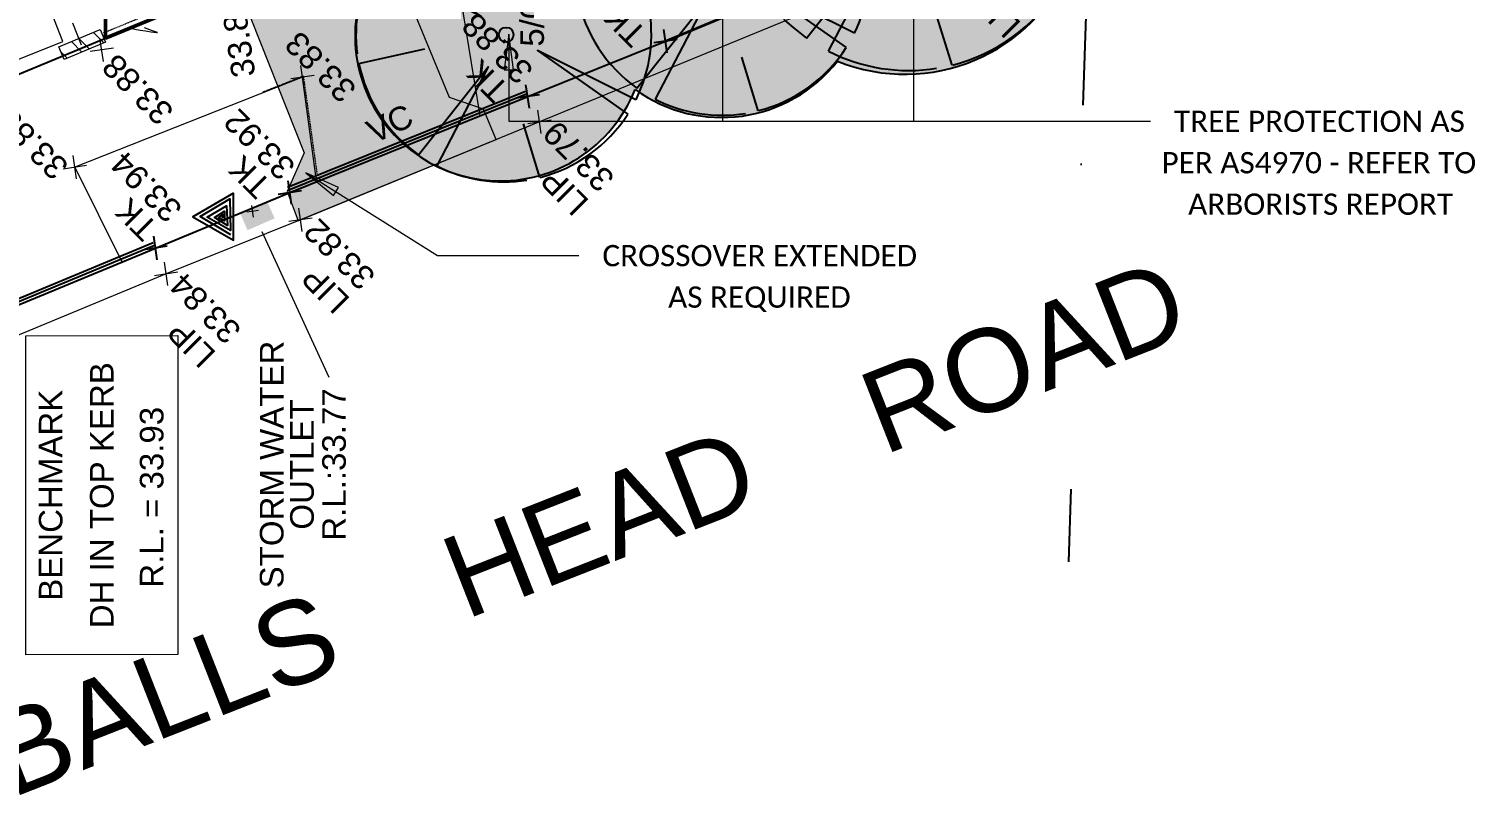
# Model space of a CAD drawing. Header units: millimetres. Extents: x 8828 to 55129, y -16380 to 46418.
# Drawn here: x 25156 to 49638, y -16380 to -3418 of the extents above; entities that cross this region are included whole.
import ezdxf

# ---------------------------------------------------------------- set-up
doc = ezdxf.new("R2010")
doc.units = ezdxf.units.MM
for name, pattern in [('Dash 1_16_', [3.175, 1.5875, -1.5875]), ('Dash 2_5mm', [5, 2.5, -2.5]), ('IMPORT-12 _2_', [0]), ('IMPORT-dash _2_', [800, 400, -400]), ('IMPORT-OV_HD', [26200, 4500, -1000, 0, -5500, 9000, -1700, 4500, 0])]:
    doc.linetypes.add(name, pattern=pattern)
for name, color, linetype, lineweight in [('21522 - 49 Balls Head Road_ Waverton - DETAIL - Ver B_CLEAN_dwg', 8, 'Continuous', 9), ('A-DETL', 90, 'Continuous', 9), ('A-DETL-GENF', 92, 'Continuous', 9), ('A-DETL-THIN', 151, 'Continuous', 9), ('ADJOINING', 250, 'Continuous', 25), ('BDY', 250, 'Continuous', 25), ('BM', 250, 'Continuous', 25), ('BUILD', 7, 'Continuous', 9), ('DTM-01_Contours', 50, 'Continuous', 18), ('G-ANNO-TEXT', 231, 'Continuous', 9), ('KERB', 250, 'Continuous', 25), ('KERB_PT_CODE', 250, 'Continuous', 25), ('KERB_PT_HEIGHT', 250, 'Continuous', 25), ('LIP', 7, 'Continuous', 9), ('LIP_PT_CODE', 7, 'Continuous', 9), ('LIP_PT_HEIGHT', 7, 'Continuous', 9), ('PIT', 7, 'Continuous', 9), ('ROOF', 7, 'IMPORT-dash _2_', 9), ('SERV_DRAINAGE', 7, 'Continuous', 9), ('SERVELECT', 250, 'IMPORT-12 _2_', 25), ('SURFACE', 7, 'Continuous', 9), ('SURFACE_PT_HEIGHT', 7, 'Continuous', 9), ('TEXT', 7, 'Continuous', 9), ('TEXT5', 7, 'Continuous', 9), ('TOPO', 7, 'Continuous', 9), ('TOPO_PT_HEIGHT', 7, 'Continuous', 9), ('TREE', 250, 'Continuous', 25), ('WALL', 7, 'Continuous', 9), ('WALL_PT_HEIGHT', 7, 'Continuous', 9)]:
    doc.layers.add(name, color=color, linetype=linetype, lineweight=lineweight)
doc.styles.add('Arial', font='arial.ttf', dxfattribs={"height": 399.9999999999999})
doc.styles.add('Arial_4', font='arial.ttf', dxfattribs={"height": 1400.000000000001})
doc.styles.add('Calibri_1', font='calibri.ttf', dxfattribs={"height": 360})

# ---------------------------------------------------------------- blocks, each defined once
blk = doc.blocks.new('21522 - 49 Balls Head Road_ Waverton - DETAIL - Ver B_CLEAN_dwg_TREE-2011447-Site Plan')
at = {"layer": 'TREE', "color": 55}
for p, q in [((-0.0262032115313794, 0.4993919073969359), (-0.0099032636174384, 0.2708725098215378)), ((0.304037822688346, -0.0121296676323262), (0.4999118644431785, 0.0129873517301329)), ((-0.4976016115746419, -0.0496602144886632), (-0.3105809959382036, -0.0210269955508544)), ((0.0299447835483222, -0.3200748858238273), (0.0576464549983956, -0.496748653202272))]:
    blk.add_line(p, q, dxfattribs=at)
at = {"layer": 'TREE', "color": 55, "flags": 128}
for points in [[(0.3386214230929105, 0.3679861572945432), (0.0714713499712757, 0.0679462836344273), (0.3004183247991991, 0.3997906708146336)], [(-0.3615713591185305, 0.3454574515083832), (-0.1012757482726327, 0.0679462836344273), (-0.4073888311335082, 0.2900254198348359)], [(0.3432907584811019, -0.3636489007002967), (0.0880764832047064, -0.0797707256091711), (0.3810940640062819, -0.3238139001292122)], [(-0.2859342295362213, -0.4102721198960146), (-0.071376742522234, -0.1046954528073533), (-0.3300853897067856, -0.3756595303261658)]]:
    blk.add_lwpolyline(points, dxfattribs=at)
at = {"layer": 'TREE', "color": 55}
blk.add_circle((-0.003378037027615, -0.0079126445297768), 0.025000018409292, dxfattribs=at)
for radius, start, end in [(0.5000746929584503, 93.00533296406635, 136.3056032189217), (0.5000934201180933, 53.1289117219969, 89.22899564447313), (0.5000782740110513, 1.579833960734895, 47.37969112300769), (0.500088135556822, 144.5924392449878, 180.5924043832586), (0.5000868431392181, 319.6905429343829, 356.4902934316534), (0.5000764413794715, 185.7944040695627, 228.6947986043213), (0.5000890599073973, 276.6503525325965, 313.3504768314372), (0.5000819045604828, 235.1641091275511, 272.6639652340419)]:
    blk.add_arc((0, 0), radius, start, end, dxfattribs=at)
blk = doc.blocks.new('21522 - 49 Balls Head Road_ Waverton - DETAIL - Ver B_CLEAN_dwg_POINT_CROSS-2011448-Site Plan')
at = {"layer": 'KERB', "color": 55}
for p, q in [((-19749.46553633939, -33318.06309746123), (-19808.35913635633, -32922.42242225576)), ((-19976.7326739506, -33149.68955986696), (-19581.09199874512, -33090.79595985003))]:
    blk.add_line(p, q, dxfattribs=at)
blk = doc.blocks.new('21522 - 49 Balls Head Road_ Waverton - DETAIL - Ver B_CLEAN_dwg_POINT_CROSS-2011449-Site Plan')
at = {"layer": 'LIP', "color": 8}
for p, q in [((-21117.51283874893, -31183.7539402939), (-21176.40643876587, -30788.11326508843)), ((-21344.77997636014, -31015.38040269964), (-20949.13930115467, -30956.4868026827))]:
    blk.add_line(p, q, dxfattribs=at)
blk = doc.blocks.new('21522 - 49 Balls Head Road_ Waverton - DETAIL - Ver B_CLEAN_dwg_POINT_CROSS-2011450-Site Plan')
at = {"layer": 'KERB', "color": 55}
for p, q in [((-20687.12380993908, -30985.17326681164), (-20746.01740995602, -30589.53259160616)), ((-20914.39094755029, -30816.79972921736), (-20518.75027234481, -30757.90612920043))]:
    blk.add_line(p, q, dxfattribs=at)
blk = doc.blocks.new('21522 - 49 Balls Head Road_ Waverton - DETAIL - Ver B_CLEAN_dwg_POINT_CROSS-2011451-Site Plan')
at = {"layer": 'SURFACE', "color": 8}
for p, q in [((-20358.31226196426, -27172.9487238553), (-20417.2058619812, -26777.30804864982)), ((-20585.57939957547, -27004.57518626103), (-20189.93872436999, -26945.6815862441))]:
    blk.add_line(p, q, dxfattribs=at)
blk = doc.blocks.new('21522 - 49 Balls Head Road_ Waverton - DETAIL - Ver B_CLEAN_dwg_POINT_CROSS-2011452-Site Plan')
at = {"layer": 'KERB', "color": 55}
for p, q in [((-22312.94258965966, -26958.63054438784), (-22371.83618967659, -26562.98986918236)), ((-22540.20972727087, -26790.25700679357), (-22144.56905206539, -26731.36340677663))]:
    blk.add_line(p, q, dxfattribs=at)
blk = doc.blocks.new('21522 - 49 Balls Head Road_ Waverton - DETAIL - Ver B_CLEAN_dwg_POINT_CROSS-2011453-Site Plan')
at = {"layer": 'LIP', "color": 8}
for p, q in [((-23001.56196087667, -26968.55764209089), (-22605.9212856712, -26909.66404207395)), ((-22774.29482326547, -27136.93117968516), (-22833.1884232824, -26741.29050447968))]:
    blk.add_line(p, q, dxfattribs=at)
blk = doc.blocks.new('21522 - 49 Balls Head Road_ Waverton - DETAIL - Ver B_CLEAN_dwg_POINT_CROSS-2011454-Site Plan')
at = {"layer": 'PIT', "color": 8}
for p, q in [((-0.1, 0), (0.1, 0)), ((0, -0.1), (0, 0.1))]:
    blk.add_line(p, q, dxfattribs=at)
blk = doc.blocks.new('21522 - 49 Balls Head Road_ Waverton - DETAIL - Ver B_CLEAN_dwg_POINT_CROSS-2011455-Site Plan')
at = {"layer": 'TOPO', "color": 8}
for p, q in [((-19897.59054619465, -23773.47677947708), (-19956.48414621158, -23377.8361042716)), ((-20124.85768380585, -23605.10324188281), (-19729.21700860038, -23546.20964186587))]:
    blk.add_line(p, q, dxfattribs=at)
blk = doc.blocks.new('21522 - 49 Balls Head Road_ Waverton - DETAIL - Ver B_CLEAN_dwg_POINT_CROSS-2011456-Site Plan')
at = {"layer": 'SURFACE', "color": 8}
for p, q in [((-21884.23407337123, -23319.67341245256), (-21943.12767338816, -22924.03273724708)), ((-22111.50121098243, -23151.29987485829), (-21715.86053577696, -23092.40627484136))]:
    blk.add_line(p, q, dxfattribs=at)
blk = doc.blocks.new('21522 - 49 Balls Head Road_ Waverton - DETAIL - Ver B_CLEAN_dwg_BM-2011457-Site Plan')
at = {"layer": 'BM', "color": 55, "flags": 128}
blk.add_lwpolyline([(0.4194510717296336, -0.2557928895552483), (0.0194439432326444, 0.437022335755789), (-0.3805460949074096, -0.2557928895552483)], close=True, dxfattribs=at)
blk.add_lwpolyline([(-0.2893006792326702, -0.2098728877750826), (0.0204571572509202, 0.3132531514752124), (0.3185276310706897, -0.1910803205118857), (-0.2162442862956507, -0.2004702610177201), (0.011687362663821, 0.1910824348871401), (0.2016417970346701, -0.1346899324707667), (-0.128570755220278, -0.1534824997339637), (0.0058375776330053, 0.0689138326743226), (0.1139682659592978, -0.1002277301954688), (-0.0525967942065371, -0.1002277301954688), (0, 0), (0.0584368133191045, -0.0783016588049026), (-0.0058351361534431, -0.0626425956690749)], dxfattribs=at)
blk = doc.blocks.new('21522 - 49 Balls Head Road_ Waverton - DETAIL - Ver B_CLEAN_dwg_POINT_CROSS-2011458-Site Plan')
at = {"layer": 'KERB', "color": 55}
for p, q in [((-23477.2162016821, -24515.34626856359), (-23081.57552647662, -24456.45266854665)), ((-23249.94906407089, -24683.71980615786), (-23308.84266408783, -24288.07913095238))]:
    blk.add_line(p, q, dxfattribs=at)
blk = doc.blocks.new('21522 - 49 Balls Head Road_ Waverton - DETAIL - Ver B_CLEAN_dwg_POINT_CROSS-2011459-Site Plan')
at = {"layer": 'LIP', "color": 8}
for p, q in [((-23688.70357884415, -24865.38839388509), (-23747.59717886109, -24469.74771867962)), ((-23915.97071645536, -24697.01485629082), (-23520.33004124989, -24638.12125627389))]:
    blk.add_line(p, q, dxfattribs=at)
blk = doc.blocks.new('21522 - 49 Balls Head Road_ Waverton - DETAIL - Ver B_CLEAN_dwg-1460006-Site Plan')
at = {"layer": 'SERV_DRAINAGE'}
for points in [[(-22777.81237721909, -26502.52391822685), (-22491.56851775968, -26377.14169093294), (-22692.18008120044, -25919.15151488807), (-22978.42394023854, -26044.53374301458)], [(-22999.76136264019, -26285.5389229602), (-23000.2646102626, -26285.88059799664), (-23000.34822121376, -26285.69891363064)]]:
    blk.add_hatch(color=8, dxfattribs=at).paths.add_polyline_path(points)
at = {"layer": 'WALL'}
h = blk.add_hatch(dxfattribs=at)
h.set_pattern_fill('FP_12', color=8, style=0, pattern_type=2)
h.set_pattern_definition([(45, (-600357.993, -1095656.375), (-265.1650429449554, 265.1650429449554), []), (45, (-600181.2170000001, -1095656.375), (-265.1650429449554, 265.1650429449554), [])])
h.paths.add_polyline_path([(-19877.64714135182, -22852.35815937867), (-20089.47594584931, -22941.96037801847), (-19795.56139716052, -23636.80441668516), (-19583.73259266303, -23547.20219804536)])
at = {"layer": 'ADJOINING', "color": 55}
blk.add_line((-26441.37363827426, -7335.475759616214), (-19731.31349196192, -23642.22260652529), dxfattribs=at)
at = {"layer": 'BDY', "color": 1, "lineweight": 50, "flags": 128}
blk.add_lwpolyline([(-19731.31349196192, -23642.22260652529), (-13236.08150277566, -39426.89538890054), (29175.93244435243, -37494.79576708889), (21186.20267231774, -23642.22260652506)], close=True, dxfattribs=at)
at = {"layer": 'BUILD', "color": 8, "flags": 128}
blk.add_lwpolyline([(-22484.50178617949, -16180.02417422761), (-19787.50299558579, -22919.12756589172), (-13213.5731443034, -20346.99551049154), (-15910.57193489594, -13607.89211882744)], close=True, dxfattribs=at)
at = {"layer": 'DTM-01_Contours', "color": 8, "lineweight": 9, "flags": 128}
blk.add_lwpolyline([(-19552.45184762497, -24048.01184591721), (-19574.02948356466, -24137.56999551947), (-19591.92840441456, -24228.23293437343), (-19607.25759310497, -24319.54338685284), (-19621.12603256479, -24411.04407733237), (-19634.64270572201, -24502.27773018601), (-19633.66788352165, -24522.57640131494), (-19605.50283221866, -24435.82580407895), (-19554.18456809991, -24298.48396300967)], dxfattribs=at)
at = {"layer": 'KERB', "color": 55}
for p, q in [((-26097.11021837814, -17550.65103626507), (-23233.19990401448, -24466.7700860852)), ((-26050.91425831325, -17531.52165379515), (-23187.00394394959, -24447.64070361504)), ((-22296.02615841897, -26742.08987590834), (-20670.2073786984, -30768.63259833213)), ((-22249.66292716982, -26723.36954503181), (-20623.84414744924, -30749.91226745537))]:
    blk.add_line(p, q, dxfattribs=at)
at = {"layer": 'KERB', "color": 55, "flags": 128}
blk.add_lwpolyline([(-26616.00900332363, -16414.63544640271), (-26143.30617844302, -17569.78041873523), (-23279.39586407936, -24485.89946855512), (-22342.38938966813, -26760.8102067851), (-20716.57060994755, -30787.3529292089), (-19778.91233634786, -33120.24275985849)], dxfattribs=at)
at = {"layer": 'KERB', "color": 135, "lineweight": 35, "flags": 128}
blk.add_lwpolyline([(-19778.91233634786, -33120.24275985849), (-17875.13126798684, -37703.7073494182), (-17695.5993579186, -38176.39465966355)], dxfattribs=at)
at = {"layer": 'LIP', "color": 8, "flags": 128}
blk.add_lwpolyline([(-14848.07718492917, -46259.79106676579), (-16636.84193794488, -41971.72662480991), (-18139.58677661501, -38296.08247039956), (-21146.9596387574, -30985.93360269116), (-22803.74162327394, -26939.11084208242), (-23718.15037885262, -24667.56805628236), (-26592.90685118968, -17727.13109419169)], dxfattribs=at)
at = {"layer": 'ROOF', "color": 8}
blk.add_line((-19847.16636902641, -23234.82565247058), (-13273.23651774402, -20662.69359707018), dxfattribs=at)
at = {"layer": 'SERV_DRAINAGE', "color": 8}
for p, q in [((-22999.76136264019, -26285.53892296017), (-25462.19290094543, -27418.74728641124)), ((-23000.34822121376, -26285.69891363064), (-22999.76136264019, -26285.5389229602)), ((-23000.2646102626, -26285.88059799664), (-23000.34822121376, -26285.69891363064)), ((-22999.76136264019, -26285.5389229602), (-23000.2646102626, -26285.88059799664))]:
    blk.add_line(p, q, dxfattribs=at)
at = {"layer": 'SERVELECT', "color": 55, "linetype": 'IMPORT-OV_HD'}
blk.add_line((-16363.21557055006, -40327.38364332682), (-28589.37825108483, -39942.01144778846), dxfattribs=at)
at = {"layer": 'SURFACE', "color": 8, "flags": 128}
for points in [[(-22056.41148983548, -27201.98080128129), (-20387.75906197273, -26975.12838625256), (-21913.6808733797, -23121.85307484982), (-23515.81027569867, -23914.9771852519)], [(-21042.16076039232, -29980.98836563109), (-19285.79690471443, -29694.93194606598), (-18170.54394072993, -32256.08067785064), (-17158.93613677297, -34655.74974898785), (-15395.37663186621, -39039.89069935191), (-14322.91092340404, -41662.76665985305), (-15965.56841277226, -42340.65912405006)]]:
    blk.add_lwpolyline(points, dxfattribs=at)
at = {"layer": 'TEXT', "color": 8, "flags": 128}
blk.add_lwpolyline([(-30162.07320380159, -22289.86804645858), (-24764.61835853727, -22289.86804645858), (-24757.96280178178, -24866.72462604638), (-30155.41764704424, -24866.72462604638)], close=True, dxfattribs=at)
at = {"layer": 'WALL', "color": 8, "flags": 128}
blk.add_lwpolyline([(-19583.73259266303, -23547.20219804533), (-19795.56139716052, -23636.80441668513), (-20089.47594584933, -22941.96037801845), (-19877.64714135183, -22852.35815937864)], close=True, dxfattribs=at)
for name in ['21522 - 49 Balls Head Road_ Waverton - DETAIL - Ver B_CLEAN_dwg_POINT_CROSS-2011456-Site Plan', '21522 - 49 Balls Head Road_ Waverton - DETAIL - Ver B_CLEAN_dwg_POINT_CROSS-2011455-Site Plan', '21522 - 49 Balls Head Road_ Waverton - DETAIL - Ver B_CLEAN_dwg_POINT_CROSS-2011459-Site Plan', '21522 - 49 Balls Head Road_ Waverton - DETAIL - Ver B_CLEAN_dwg_POINT_CROSS-2011458-Site Plan', '21522 - 49 Balls Head Road_ Waverton - DETAIL - Ver B_CLEAN_dwg_POINT_CROSS-2011452-Site Plan', '21522 - 49 Balls Head Road_ Waverton - DETAIL - Ver B_CLEAN_dwg_POINT_CROSS-2011453-Site Plan', '21522 - 49 Balls Head Road_ Waverton - DETAIL - Ver B_CLEAN_dwg_POINT_CROSS-2011451-Site Plan', '21522 - 49 Balls Head Road_ Waverton - DETAIL - Ver B_CLEAN_dwg_POINT_CROSS-2011450-Site Plan', '21522 - 49 Balls Head Road_ Waverton - DETAIL - Ver B_CLEAN_dwg_POINT_CROSS-2011449-Site Plan', '21522 - 49 Balls Head Road_ Waverton - DETAIL - Ver B_CLEAN_dwg_POINT_CROSS-2011448-Site Plan']:
    blk.add_blockref(name, (0, 0))
at = {"xscale": 1000, "yscale": 1000, "zscale": 1000}
blk.add_blockref('21522 - 49 Balls Head Road_ Waverton - DETAIL - Ver B_CLEAN_dwg_BM-2011457-Site Plan', (-22768.6847915143, -25553.04481964815), dxfattribs=at)
for name, p, xscale, yscale, zscale, rotation in [('21522 - 49 Balls Head Road_ Waverton - DETAIL - Ver B_CLEAN_dwg_POINT_CROSS-2011454-Site Plan', (-22658.19554601889, -26130.011132902), 1000, 1000, 1000, 8.466666666666905), ('21522 - 49 Balls Head Road_ Waverton - DETAIL - Ver B_CLEAN_dwg_TREE-2011447-Site Plan', (-19660.4888310089, -30380.26906046225), 4999.999999999998, 4999.999999999998, 4999.999999999998, 8.46666666666695), ('21522 - 49 Balls Head Road_ Waverton - DETAIL - Ver B_CLEAN_dwg_TREE-2011447-Site Plan', (-18531.58421811811, -34079.05377641879), 4999.999999999998, 4999.999999999998, 4999.999999999998, 8.46666666666695), ('21522 - 49 Balls Head Road_ Waverton - DETAIL - Ver B_CLEAN_dwg_TREE-2011447-Site Plan', (-17275.72983932949, -37236.92375146086), 6000.000000000001, 6000.000000000001, 6000.000000000001, 8.46666666666695)]:
    blk.add_blockref(name, p, dxfattribs=dict(xscale=xscale, yscale=yscale, zscale=zscale, rotation=rotation))
at = {"layer": 'KERB_PT_CODE', "color": 7, "char_height": 399.9999999999999, "width": 852.0851519614406, "attachment_point": 1, "rotation": 45.00000000000001, "line_spacing_factor": 0.9417779076525877, "style": 'Arial'}
for insert in [(-23190.54510574456, -24271.6556810019), (-22473.42660556809, -26188.6347736718), (-20847.60782584741, -30215.17749609583), (-19909.94955224771, -32548.06732674519)]:
    blk.add_mtext('TK', dxfattribs=dict(at, insert=insert))
at = {"layer": 'KERB_PT_HEIGHT', "color": 7, "char_height": 399.9999999999999, "width": 1674.788057303521, "attachment_point": 1, "rotation": 45.00000000000001, "line_spacing_factor": 0.9417779076525877, "style": 'Arial'}
for s, insert in [('33.94', (-22882.58474993707, -24680.58081015362)), ('33.92', (-22165.46624976048, -26597.55990282353)), ('33.88', (-20539.64747004072, -30624.10262524778))]:
    blk.add_mtext(s, dxfattribs=dict(at, insert=insert))
at = {"layer": 'LIP_PT_CODE', "char_height": 399.9999999999999, "width": 1003.893426161468, "attachment_point": 1, "rotation": 45.00000000000001, "line_spacing_factor": 0.9417779076525877, "style": 'Arial'}
for insert in [(-25339.74882197747, -25246.18144358084), (-24425.34006639879, -27517.72422938067), (-22768.55808188237, -31564.54698998964), (-19761.18521973986, -38874.69585769781)]:
    blk.add_mtext('LIP', dxfattribs=dict(at, insert=insert))
at = {"layer": 'LIP_PT_HEIGHT', "char_height": 399.9999999999999, "width": 1674.788057303521, "attachment_point": 1, "rotation": 45.00000000000001, "line_spacing_factor": 0.9417779076525877, "style": 'Arial'}
for s, insert in [('33.84', (-24936.7907255788, -25680.45135667803)), ('33.82', (-24022.38197, -27951.99414247763)), ('33.79', (-22365.59998548358, -31998.81690308684))]:
    blk.add_mtext(s, dxfattribs=dict(at, insert=insert))
at = {"layer": 'SERV_DRAINAGE', "char_height": 399.9999999999999, "attachment_point": 2, "line_spacing_factor": 0.9417779076525877, "style": 'Arial'}
for s, insert, width in [('STORM WATER', (-26942.47529402725, -26252.98705992602), 4994.981925291204), ('OUTLET', (-26942.47529402725, -26765.56591013969), 2629.711072432722), ('R.L.:33.77', (-26942.47529402725, -27307.72603252587), 3085.135895032803)]:
    blk.add_mtext(s, dxfattribs=dict(at, insert=insert, width=width))
at = {"layer": 'SURFACE_PT_HEIGHT', "char_height": 399.9999999999999, "width": 1674.788057303521, "attachment_point": 1, "rotation": 45.00000000000001, "line_spacing_factor": 0.9417779076525877, "style": 'Arial'}
for s, insert in [('33.89', (-22160.19379523088, -22756.6556502608)), ('33.83', (-20854.83421771909, -27630.61500391382))]:
    blk.add_mtext(s, dxfattribs=dict(at, insert=insert))
at = {"layer": 'TEXT', "char_height": 399.9999999999999, "attachment_point": 2, "line_spacing_factor": 0.9417779076525877, "style": 'Arial'}
for s, insert, width in [('BENCHMARK', (-27462.31849700673, -22511.03733103314), 4255.528718703976), ('DH IN TOP KERB', (-27462.31849700673, -23376.19404779479), 5372.054090239657), ('R.L. = 33.93', (-27496.6688459997, -24220.71509446913), 3658.089704110323)]:
    blk.add_mtext(s, dxfattribs=dict(at, insert=insert, width=width))
at = {"layer": 'TEXT', "insert": (-20992.35155072272, -28367.27132766581), "char_height": 399.9999999999999, "width": 925.5407685098407, "attachment_point": 2, "rotation": 295.41290999958267, "line_spacing_factor": 0.9417779076525877, "style": 'Arial'}
blk.add_mtext('VC', dxfattribs=at)
at = {"layer": 'TEXT5', "insert": (-27355.49102880171, -31545.16653458259), "char_height": 1400.000000000001, "width": 25709.46579194002, "attachment_point": 2, "rotation": 291.453425715658, "line_spacing_factor": 0.9417779076525876, "style": 'Arial_4'}
blk.add_mtext('BALLS    HEAD    ROAD', dxfattribs=at)
at = {"layer": 'TOPO_PT_HEIGHT', "insert": (-21234.59990252386, -24536.67337677343), "char_height": 399.9999999999999, "width": 1674.788057303521, "attachment_point": 1, "rotation": 45.00000000000001, "line_spacing_factor": 0.9417779076525877, "style": 'Arial'}
blk.add_mtext('33.88', dxfattribs=at)
at = {"layer": 'TREE', "color": 7, "insert": (-19873.04380384076, -30661.41997897938), "char_height": 399.9999999999999, "width": 2419.138304993976, "attachment_point": 1, "line_spacing_factor": 0.9417779076525877, "style": 'Arial'}
blk.add_mtext('5/0.35/8', dxfattribs=at)
at = {"layer": 'WALL_PT_HEIGHT', "insert": (-20419.60981519206, -25784.69944466492), "char_height": 399.9999999999999, "width": 1674.788057303521, "attachment_point": 1, "rotation": 8.466666666666082, "line_spacing_factor": 0.9417779076525877, "style": 'Arial'}
blk.add_mtext('33.86', dxfattribs=at)

msp = doc.modelspace()

# ---------------------------------------------------------------- hatches: boundary and pattern name
at = {"layer": 'A-DETL-GENF'}
h = msp.add_hatch(color=10, dxfattribs=at)
h.paths.add_polyline_path([(33068.08641350938, -5988.705362076946), (33244.20399170556, -5987.142442864098), (33419.75744647714, -5972.971042653976), (33593.84528180676, -5946.263933929847), (33765.57352787521, -5907.158262110921), (33934.0603317443, -5855.854841287965), (34098.44048581748, -5792.617123009758), (34257.86987082392, -5717.769843415757), (34411.52979051057, -5631.697355662416), (34558.63117578272, -5534.841656206131), (34698.41863670433, -5427.700115078314), (34830.17434155024, -5310.822921808123), (34953.22170299071, -5184.810260108233), (35066.92885247935, -5050.309225832189), (35170.71188500244, -4908.010504030251), (35264.03785752786, -4758.644822167461), (35357.44192050328, -4577.987769494973), (35417.45780511643, -4441.812999399826), (35561.76877548855, -4538.647494966491), (35712.45849692748, -4625.222223115362), (35868.79877459815, -4701.118819081514), (36030.03410784913, -4765.970519235324), (36195.38534110309, -4819.463933435475), (36364.05342905768, -4861.340559459241), (36535.22329800173, -4891.398032191837), (36708.0677845873, -4909.491101537946), (36881.75163302389, -4915.532334330113), (37055.43553137861, -4909.492536841837), (37228.28016747737, -4891.40089586364), (37399.45028480713, -4861.344837660511), (37568.11871881966, -4819.469605492181), (37733.4703941315, -4765.977557737753), (37894.70626330409, -4701.12719001673), (38051.04716817032, -4625.231886031531), (38201.73760504786, -4538.658403168441), (38346.04937564437, -4441.825100174623), (38483.28510601168, -4335.199915476324), (38612.78161654412, -4219.298105907555), (38733.91312673571, -4094.679756776713), (38846.09427920943, -3961.947075303528), (39029.33366584972, -4029.404057801739), (39216.52486650244, -4084.960980882972), (39406.89594385316, -4128.388739429809), (39599.66184744165, -4159.508246459578), (39794.02765104586, -4178.191171641561), (39989.19183079103, -4184.360470504455), (40184.34957046641, -4177.99070215154), (40378.6960804187, -4159.108134173742), (40571.42991633612, -4127.790634327434), (40761.75628423695, -4084.167349424266), (40948.89031803346, -4028.418172756663), (41132.06031615527, -3960.773002255561), (41310.51092388511, -3881.510792439522), (41483.50624828342, -3790.958404064688), (41650.33289285685, -3689.489256219436), (41810.30289945591, -3577.521786422333), (41962.75658527037, -3455.517725073325), (42107.06526322305, -3323.980191374314), (42253.09579140343, -3171.111298475119), (42368.90324283149, -3034.511517071337), (42485.35277948703, -2877.774084666772), (42591.50223100512, -2713.885673708334), (42686.91385927489, -2543.522125685359), (42771.19420672013, -2367.385984196513), (42843.9957188359, -2186.20359780721), (42905.01817743053, -2000.722124740131), (42954.00993866263, -1811.706451751225), (42990.76897076749, -1619.936039896895), (43015.14368719391, -1426.201710199758), (43027.03357171529, -1231.302382468397), (43026.38959293757, -1036.041780719349), (43013.21440649437, -841.2251187875282), (42987.56234409576, -647.6557797930327), (42949.53918947564, -456.1320031573362), (42899.3017421618, -267.4435928310637), (42837.05717086746, -82.36866030790263), (42763.06215917091, 98.32958414427115), (42677.62184700616, 273.9059788027116), (42581.08857232977, 443.6364833807692), (42473.86041815287, 606.8211648183445), (42356.37957093022, 762.7870836593358), (42229.13049707579, 910.8910691129876), (42092.63794512477, 1050.5223713556), (41947.4647817805, 1181.105180134877), (41794.20967077, 1302.100999290862), (41633.50460408016, 1413.010867401335), (41466.0122957551, 1513.377415394231), (41292.42344900221, 1602.786752641919), (41113.45390787681, 1680.870173759509), (40929.84170529105, 1747.305679068619), (40742.34401952086, 1801.819302456664), (40551.73405176118, 1844.186241155666), (40358.79783760623, 1874.231782781901), (40164.33100560315, 1891.832025813094), (39969.13549624669, 1896.914390532387), (39774.01625494437, 1889.457918331919), (39579.77791259025, 1869.493358141682), (39387.22146743556, 1837.103039627418), (39197.14098193967, 1792.420533680283), (39010.32030822277, 1735.630101598506), (38827.52985562389, 1666.965935232311), (38649.52341369404, 1586.71119122584), (38477.035043726, 1495.196823338412), (38310.77605163924, 1392.800217660481), (38151.43205470324, 1279.943636352485), (37999.66015419547, 1157.092476324071), (37856.08622565325, 1024.753350034753), (37721.30233789418, 883.4719963300979), (37595.86431144824, 733.8310299291238), (37480.28942647035, 576.4475388431408), (37375.05428958528, 411.9705396339788), (37280.59286846179, 241.0783010056548), (37197.29470222082, 64.47554676620064), (37022.88622353433, 80.48127599916289), (36847.78511824829, 84.23676979170448), (36672.85076860197, 75.7235964802794), (36498.9417384112, 54.98353803951486), (36326.91155930591, 22.11838501973245), (36157.60454166488, -22.71056303303972), (35991.85163080799, -79.28328922227665), (35830.46632878286, -147.3221391263813), (35674.24070176182, -226.4931835043484), (35523.94149264438, -316.4078571938363), (35380.30635794434, -416.6248661579808), (35244.04024743052, -526.6523533211912), (35115.81194428961, -645.9503125644904), (34996.25078279169, -773.9332390323838), (34885.94355956792, -909.9730027438651), (34785.43165365953, -1053.401931404301), (34695.20836947274, -1203.516087287635), (34615.7165156801, -1359.57872210656), (34547.34623195092, -1520.823892914265), (34399.70257925164, -1424.796834832854), (34245.56112682326, -1339.589694818495), (34085.71341651074, -1265.640025623838), (33920.98029273675, -1203.327571027504), (33752.2076873299, -1152.972315786989), (33580.26227552488, -1114.832842464005), (33406.02702544183, -1089.105003560288), (33230.39666389911, -1075.920915782613), (33054.27308184307, -1075.348281601646), (32878.56070298897, -1087.39004158861), (32704.16183945558, -1111.9843593149), (32531.9720582434, -1149.004938892411), (32362.87558234987, -1198.261673523795), (32197.74075013821, -1259.501621732306), (32037.41555627625, -1332.410306258091), (31882.72329714366, -1416.613328950922), (31734.45834306887, -1511.678293366613), (31593.38205910613, -1617.117025194245), (31460.21889530004, -1732.388079111986), (31335.65266651476, -1856.899519198317), (31213.66318735052, -1998.914625784944), (32274.92550278989, -4577.987769494973), (32854.46054522068, -4777.537687472874), (33063.75448319553, -5286.16252670388), (32013.98670545177, -5718.131269117815), (32049.79957353893, -5737.36490897525), (32210.53217836362, -5809.370976861397), (32376.00873543907, -5869.681449622042), (32545.37949528373, -5917.986623007449), (32717.77471104099, -5954.038441965209), (32892.30910477302, -5977.651774443926), (33063.75448319553, -5988.432952789939)])
h.paths.add_polyline_path([(25954.85901873334, -1082.192206811194), (26048.31310681052, -1070.386209951154), (26139.55059772791, -1046.960403854124), (26227.13262175111, -1012.284227476152), (26309.67795804231, -966.9045448332486), (26385.88481733799, -911.5370206292059), (26454.5513719433, -847.0548337956892), (26514.59470927271, -774.4749069388444), (26565.06791002836, -694.941868862359), (26605.17498168312, -609.7100030874249), (26634.28341175819, -520.1234670523646), (26651.93414292276, -427.5950939468487), (26657.84881260231, -333.58411148852), (26651.93414292276, -239.5731290302085), (26634.28341175819, -147.0447559246927), (26605.17498168312, -57.45821988962373), (26565.06791002836, 27.77364588531041), (26514.59470927271, 107.3066839617958), (26454.55137194331, 179.8866108186407), (26385.88481733799, 244.3687976521573), (26309.67795804231, 299.7363218562), (26227.13262175112, 345.1160044990951), (26139.55059772792, 379.7921808770754), (26048.31310681053, 403.2179869741054), (25954.85901873334, 415.0239838341451), (25860.66216029211, 415.0239838341451), (25767.20807221493, 403.2179869741054), (25675.97058129755, 379.7921808770754), (25588.38855727434, 345.1160044990951), (25505.84322098315, 299.7363218562), (25429.63636168746, 244.3687976521573), (25360.96980708215, 179.8866108186407), (25300.92646975275, 107.3066839617958), (25250.4532689971, 27.77364588531041), (25210.34619734234, -57.45821988962373), (25181.23776726727, -147.044755924684), (25163.5870361027, -239.5731290302085), (25157.67236642315, -333.58411148852), (25163.5870361027, -427.59509394684), (25181.23776726727, -520.123467052356), (25210.34619734234, -609.7100030874162), (25250.4532689971, -694.941868862359), (25300.92646975275, -774.4749069388357), (25360.96980708215, -847.0548337956892), (25437.13281305001, -916.9835113532193), (25505.84322098315, -966.9045448332399), (25588.38855727434, -1012.284227476144), (25675.97058129754, -1046.960403854124), (25767.20807221493, -1070.386209951154), (25860.66216029211, -1082.192206811185)])
h.paths.add_polyline_path([(24018.97619070455, 3127.336697037701), (24211.6949776535, 3127.336697037701), (24404.01780318564, 3139.684232111943), (24595.15437155773, 3164.328563590251), (24784.31926161168, 3201.168422628402), (24970.73515423851, 3250.052426343475), (25153.63602654933, 3310.779699878634), (25332.27029962771, 3383.100701840953), (25505.90392692863, 3466.718249720558), (25673.82341063322, 3561.288741077309), (25835.33873356431, 3666.423565476917), (25989.78619461506, 3781.690701374582), (26136.53113603914, 3906.616491384151), (26274.97055139554, 4040.687588638014), (26404.5355634314, 4183.353066239353), (26524.69376172066, 4334.026681139095), (26634.95139045269, 4492.089283134194), (26734.85537738084, 4656.891359088759), (26823.99519559349, 4827.755701922743), (26902.00455045718, 5003.980193401155), (26968.56288479981, 5184.840689288465), (27023.39669614885, 5369.59399501265), (27066.28066061166, 5557.480919610995), (27097.03855877968, 5747.729395408724), (27115.54399985177, 5939.557650610613), (27121.72094100118, 6132.177421769015), (27115.54399985177, 6324.79719292741), (27097.03855877968, 6516.625448129291), (27066.28066061166, 6706.873923927028), (27015.61304023765, 6920.986568110362), (26968.56288479981, 7079.514154249558), (26902.00455045719, 7260.374650136869), (26823.9951955935, 7436.599141615279), (26734.85537738084, 7607.463484449265), (26634.95139045269, 7772.265560403821), (26524.69376172067, 7930.328162398929), (26387.71086769601, 8099.527637134377), (26274.97055139555, 8223.667254900018), (26136.53113603916, 8357.738352153863), (25989.78619461508, 8482.664142163449), (25835.33873356433, 8597.931278061107), (25673.82341063323, 8703.066102460714), (25505.90392692865, 8797.636593817473), (25332.27029962772, 8881.254141697078), (25153.63602654935, 8953.575143659398), (24970.73515423852, 9014.302417194558), (24784.3192616117, 9063.186420909638), (24595.15437155775, 9100.02627994779), (24404.01780318565, 9124.670611426098), (24204.06599790676, 9137.01814650033), (24018.97619070457, 9137.01814650033), (23826.65336517244, 9124.670611426098), (23635.51679680035, 9100.02627994779), (23446.3519067464, 9063.186420909638), (23259.93601411957, 9014.302417194558), (23077.03514180875, 8953.575143659398), (22898.40086873037, 8881.254141697078), (22724.76724142945, 8797.636593817473), (22556.84775772487, 8703.066102460714), (22395.33243479377, 8597.931278061114), (22240.88497374301, 8482.664142163458), (22094.14003231894, 8357.738352153872), (21955.70061696254, 8223.667254900018), (21826.13560492668, 8081.001777298669), (21705.97740663743, 7930.328162398937), (21595.7197779054, 7772.265560403829), (21495.81579097725, 7607.463484449273), (21392.51895557587, 7404.618193185526), (21328.66661790091, 7260.374650136877), (21262.10828355827, 7079.514154249566), (21207.27447220923, 6894.76084852538), (21164.39050774642, 6706.873923927037), (21133.63260957841, 6516.625448129308), (21115.12716850631, 6324.797192927419), (21108.9502273569, 6132.177421769024), (21115.12716850631, 5939.557650610639), (21133.63260957841, 5747.729395408749), (21164.39050774642, 5557.480919611021), (21207.27447220923, 5369.593995012677), (21262.10828355826, 5184.8406892885), (21328.66661790089, 5003.98019340118), (21406.67597276459, 4827.75570192277), (21495.81579097723, 4656.891359088776), (21595.71977790538, 4492.089283134219), (21705.97740663742, 4334.02668113912), (21826.13560492667, 4183.353066239371), (21955.70061696253, 4040.687588638031), (22094.14003231892, 3906.616491384169), (22240.884973743, 3781.6907013746), (22395.33243479375, 3666.423565476934), (22556.84775772485, 3561.288741077326), (22724.76724142944, 3466.718249720575), (22898.40086873035, 3383.100701840962), (23077.03514180873, 3310.779699878643), (23259.93601411955, 3250.052426343483), (23446.35190674638, 3201.16842262841), (23635.51679680033, 3164.328563590251), (23826.65336517242, 3139.684232111943)])
h.paths.add_polyline_path([(24207.33894355476, 10164.77744830897), (24366.04714169169, 10171.01311039676), (24523.77685101127, 10189.6816517298), (24679.5556154051, 10220.66797454286), (24832.423006989, 10263.78103785178), (24981.43654746028, 10318.75503528473), (25125.67751878991, 10385.25103386682), (25264.25662742465, 10462.85906365462), (25396.31948707754, 10551.10064533722), (25521.05188630345, 10649.43174022021), (25637.68480838344, 10757.24610440527), (25745.49917256849, 10873.87902648526), (25843.8302674515, 10998.61142571117), (25932.07184913409, 11130.67428536406), (26009.67987892189, 11269.2533939988), (26076.17587750398, 11413.49436532842), (26131.14987493694, 11562.50790579971), (26174.26293824586, 11715.3752973836), (26205.24926105892, 11871.15406177743), (26223.91780239196, 12028.88377109701), (26230.15346447976, 12187.59196923396), (26223.91780239196, 12346.30016737089), (26205.24926105892, 12504.02987669046), (26174.26293824587, 12659.8086410843), (26131.14987493694, 12812.6760326682), (26076.17587750399, 12961.68957313947), (26009.6798789219, 13105.9305444691), (25932.0718491341, 13244.50965310384), (25843.8302674515, 13376.57251275673), (25745.4991725685, 13501.30491198264), (25637.68480838345, 13617.93783406263), (25521.05188630346, 13725.75219824768), (25396.31948707755, 13824.08329313069), (25264.25662742466, 13912.32487481328), (25125.67751878992, 13989.93290460108), (24981.4365474603, 14056.42890318318), (24832.42300698902, 14111.40290061612), (24679.55561540511, 14154.51596392505), (24523.77685101129, 14185.50228673811), (24366.0471416917, 14204.17082807115), (24204.06599790676, 14210.2778957742), (24048.63074541785, 14204.17082807115), (23890.90103609827, 14185.50228673811), (23735.12227170444, 14154.51596392505), (23582.25488012054, 14111.40290061613), (23433.24133964926, 14056.42890318318), (23289.00036831964, 13989.93290460109), (23150.42125968489, 13912.32487481329), (23018.35840003201, 13824.0832931307), (22893.62600080609, 13725.75219824769), (22776.9930787261, 13617.93783406263), (22669.17871454105, 13501.30491198265), (22570.84761965804, 13376.57251275673), (22482.60603797545, 13244.50965310385), (22404.99800818764, 13105.93054446911), (22338.50200960555, 12961.68957313948), (22283.5280121726, 12812.6760326682), (22240.41494886368, 12659.8086410843), (22209.42862605063, 12504.02987669047), (22190.76008471758, 12346.30016737089), (22184.52442262978, 12187.59196923396), (22190.76008471758, 12028.88377109703), (22209.42862605062, 11871.15406177745), (22240.41494886368, 11715.37529738362), (22283.5280121726, 11562.50790579972), (22338.50200960555, 11413.49436532845), (22404.99800818764, 11269.25339399881), (22482.60603797544, 11130.67428536407), (22570.84761965804, 10998.61142571119), (22669.17871454104, 10873.87902648527), (22776.9930787261, 10757.24610440529), (22893.62600080608, 10649.43174022023), (23018.35840003199, 10551.10064533722), (23150.42125968488, 10462.85906365463), (23289.00036831962, 10385.25103386682), (23433.24133964924, 10318.75503528475), (23582.25488012053, 10263.78103785178), (23735.12227170442, 10220.66797454287), (23890.90103609825, 10189.68165172981), (24048.63074541783, 10171.01311039677), (24204.06599790676, 10164.9060426937)])
h.paths.add_polyline_path([(23825.70048274105, 22513.07421148683), (24017.38412724649, 22525.38070977761), (24207.88545709362, 22549.94313631795), (24396.42166145566, 22586.66055882856), (24582.21800462803, 22635.3820975445), (24764.5110095834, 22695.90754521246), (24942.55159526273, 22767.98818978528), (25115.60815470986, 22851.32783643316), (25282.96956140149, 22945.58402467175), (25443.94809141863, 23050.36943560566), (25597.88224945165, 23165.25348350499), (25744.13948702642, 23289.76408517436), (25882.11880178167, 23423.38959984405), (26011.2532071166, 23565.58093161173), (26131.01206206044, 23715.7537857952), (26244.01374085919, 23878.42214698766), (26340.4752098352, 24037.54542950796), (26429.3187736622, 24207.84190814915), (26507.0688660104, 24383.48072108899), (26573.405995073, 24563.74013077071), (26628.05756735739, 24747.8794126144), (26670.79900783035, 24935.14189881323), (26701.45468274496, 25124.75808764373), (26719.89862135737, 25315.94880551343), (26726.05503356762, 25507.92840875235), (26719.89862135738, 25699.90801199126), (26701.45468274496, 25891.09872986096), (26670.79900783035, 26080.71491869145), (26628.0575673574, 26267.97740489028), (26573.405995073, 26452.11668673398), (26507.06886601041, 26632.3760964157), (26429.31877366221, 26808.01490935554), (26340.4752098352, 26978.31138799672), (26240.90325179005, 27142.56574758004), (26131.01206206045, 27300.10303170949), (26011.25320711662, 27450.27588589296), (25882.11880178169, 27592.46721766064), (25744.13948702644, 27726.09273233034), (25597.88224945167, 27850.6033339997), (25443.94809141865, 27965.48738189903), (25282.9695614015, 28070.27279283295), (25115.60815470987, 28164.52898107154), (24942.55159526275, 28247.86862771942), (24764.51100958343, 28319.94927229224), (24558.56327238292, 28386.67772123146), (24396.42166145568, 28429.19625867614), (24207.88545709364, 28465.91368118676), (24017.38412724652, 28490.4761077271), (23825.70048274107, 28502.78260601788), (23633.6221927886, 28502.78260601788), (23441.93854828315, 28490.4761077271), (23251.43721843603, 28465.91368118676), (23062.90101407399, 28429.19625867614), (22877.10467090163, 28380.47471996019), (22694.81166594624, 28319.94927229225), (22516.77108026691, 28247.86862771942), (22343.7145208198, 28164.52898107154), (22176.35311412816, 28070.27279283295), (22015.37458411102, 27965.48738189903), (21861.440426078, 27850.60333399971), (21715.18318850322, 27726.09273233035), (21577.20387374798, 27592.46721766065), (21448.06946841305, 27450.27588589297), (21328.31061346921, 27300.10303170949), (21218.41942373962, 27142.56574758004), (21118.84746569445, 26978.31138799673), (21030.00390186745, 26808.01490935555), (20952.25380951925, 26632.37609641571), (20885.91668045665, 26452.11668673398), (20831.26510817226, 26267.97740489029), (20788.52366769931, 26080.71491869146), (20757.8679927847, 25891.09872986097), (20739.42405417229, 25699.90801199127), (20733.26764196205, 25507.92840875236), (20739.42405417228, 25315.94880551346), (20757.8679927847, 25124.75808764376), (20788.5236676993, 24935.14189881327), (20831.26510817226, 24747.87941261443), (20885.91668045665, 24563.74013077074), (20952.25380951924, 24383.48072108901), (21030.00390186744, 24207.84190814917), (21118.84746569445, 24037.54542950799), (21218.41942373961, 23873.29106992468), (21328.3106134692, 23715.75378579523), (21448.06946841303, 23565.58093161175), (21577.20387374796, 23423.38959984407), (21715.18318850321, 23289.76408517437), (21861.44042607798, 23165.25348350501), (22015.37458411101, 23050.36943560568), (22176.35311412815, 22945.58402467176), (22343.71452081978, 22851.32783643318), (22516.7710802669, 22767.98818978529), (22694.81166594622, 22695.90754521247), (22877.10467090161, 22635.38209754451), (23062.90101407397, 22586.66055882857), (23251.43721843601, 22549.94313631795), (23441.93854828313, 22525.38070977761), (23633.62219278858, 22513.07421148683)])
h.paths.add_polyline_path([(31007.20494441317, 35316.52547481781), (31232.93360373398, 35322.94025680737), (31455.0628488264, 35341.67663524484), (31677.22983763211, 35373.04140074486), (31897.28868023843, 35416.81382609051), (32114.54699011257, 35472.85618703741), (32328.32119223384, 35540.99215358433), (32537.93867387353, 35621.00734477266), (32742.73990088341, 35712.65000320813), (32942.08049283413, 35815.63178718278), (33135.33325047451, 35929.62867790467), (33321.8901291324, 36054.28199898076), (33501.16415184811, 36189.19954494568), (33672.59125622119, 36333.95681528513), (33835.63206915937, 36488.09835007161), (33989.77360394584, 36651.13916300977), (34134.5308742853, 36822.56626738285), (34269.44842025022, 37001.84029009857), (34394.10174132631, 37188.39716875644), (34519.22591318319, 37403.18886971905), (34611.08041602285, 37580.99051834756), (34702.72307445833, 37785.79174535742), (34782.73826564665, 37995.40922699712), (34850.87423219359, 38209.18342911839), (34906.91659314048, 38426.44173899253), (34950.68901848614, 38646.50058159885), (34982.05378398616, 38868.66757040455), (35000.91220448446, 39092.24368586902), (35007.20494441319, 39316.52547481781), (35000.91220448446, 39540.80726376659), (34982.05378398616, 39764.38337923104), (34950.68901848614, 39986.55036803676), (34906.91659314049, 40206.60921064307), (34850.8742321936, 40423.86752051721), (34782.73826564666, 40637.64172263848), (34702.72307445835, 40847.25920427817), (34611.08041602287, 41052.06043128806), (34508.09863204821, 41251.40102323878), (34394.10174132633, 41444.65378087916), (34269.44842025024, 41631.21065953704), (34134.53087428532, 41810.48468225274), (33989.77360394586, 41981.91178662583), (33835.63206915938, 42144.952599564), (33672.59125622121, 42299.09413435048), (33501.16415184813, 42443.85140468993), (33321.89012913242, 42578.76895065486), (33135.33325047454, 42703.42227173095), (32942.08049283416, 42817.41916245283), (32742.73990088343, 42920.40094642749), (32537.93867387355, 43012.04360486297), (32328.32119223386, 43092.05879605128), (32114.54699011259, 43160.19476259822), (31865.19921969156, 43222.62011411043), (31677.22983763214, 43260.00954889076), (31455.06284882643, 43291.37431439079), (31231.48673336196, 43310.23273488909), (31007.20494441319, 43316.52547481781), (30782.92315546443, 43310.23273488909), (30559.34703999997, 43291.37431439079), (30337.18005119425, 43260.00954889076), (30117.12120858794, 43216.23712354511), (29899.86289871379, 43160.19476259822), (29686.08869659253, 43092.05879605128), (29476.47121495284, 43012.04360486297), (29271.66998794296, 42920.40094642749), (29072.32939599223, 42817.41916245284), (28879.07663835184, 42703.42227173095), (28692.51975969397, 42578.76895065487), (28513.24573697826, 42443.85140468994), (28341.81863260518, 42299.09413435049), (28178.77781966701, 42144.95259956401), (28024.63628488053, 41981.91178662583), (27879.87901454107, 41810.48468225275), (27744.96146857615, 41631.21065953704), (27620.30814750006, 41444.65378087917), (27506.31125677818, 41251.40102323879), (27403.32947280352, 41052.06043128806), (27311.68681436804, 40847.25920427818), (27231.67162317972, 40637.64172263849), (27163.53565663279, 40423.86752051723), (27107.4932956859, 40206.60921064308), (27063.72087034024, 39986.55036803676), (27032.35610484022, 39764.38337923106), (27013.49768434192, 39540.80726376659), (27007.20494441319, 39316.52547481782), (27015.61304023765, 39067.16507156865), (27032.35610484021, 38868.66757040459), (27063.72087034024, 38646.50058159889), (27107.49329568589, 38426.44173899258), (27163.53565663278, 38209.18342911843), (27231.67162317971, 37995.40922699715), (27311.68681436803, 37785.79174535747), (27403.3294728035, 37580.9905183476), (27506.31125677816, 37381.64992639687), (27620.30814750004, 37188.39716875647), (27744.96146857614, 37001.8402900986), (27879.87901454106, 36822.56626738289), (28024.63628488051, 36651.13916300981), (28178.77781966698, 36488.09835007163), (28341.81863260516, 36333.95681528516), (28513.24573697824, 36189.19954494571), (28692.51975969395, 36054.28199898078), (28879.07663835182, 35929.62867790468), (29072.32939599221, 35815.6317871828), (29271.66998794294, 35712.65000320814), (29476.47121495282, 35621.00734477267), (29686.0886965925, 35540.99215358435), (29899.86289871377, 35472.85618703741), (30117.12120858791, 35416.81382609052), (30337.18005119422, 35373.04140074487), (30559.34703999994, 35341.67663524484), (30782.9231554644, 35322.81821474654)])
msp.add_hatch(color=10, dxfattribs=at).paths.add_polyline_path([(29715.1068850848, -6664.096887436785), (33063.75448319553, -5286.16252670388), (32854.46054522068, -4777.537687472884), (32274.92550278989, -4577.987769494973), (31079.68041764602, -1673.310523917156), (28683.27554416675, -2659.406707719208), (29813.74399021675, -5514.078631877548), (29525.54018564469, -6166.135407501172)])
at = {"layer": 'G-ANNO-TEXT'}
for points in [[(33280.88432958133, -3507.869797002257), (33201.89283102889, -4107.869797002257), (33359.87582813377, -4107.869797002257)], [(29844.87295914256, -5849.831107918528), (30310.5278899839, -6236.360721566311), (30394.70230848923, -6102.669679818821)]]:
    msp.add_hatch(color=7, dxfattribs=at).paths.add_polyline_path(points)

# ---------------------------------------------------------------- linework, layer by layer
at = {"layer": 'A-DETL', "lineweight": 35}
for p, q in [((26455.4455052218, 37341.38009923218), (26455.44550522172, -3576.136065047582)), ((26455.44550522172, -3576.136065047582), (42240.1182875972, 2919.095924138741))]:
    msp.add_line(p, q, dxfattribs=at)
at = {"layer": 'A-DETL', "linetype": 'Dash 2_5mm', "lineweight": 18}
msp.add_line((26417.3922619405, -3483.659307558038), (28531.43584522667, -2613.751917141551), dxfattribs=at)
at = {"layer": 'A-DETL', "linetype": 'Dash 1_16_'}
for p, q in [((29117.81054737397, -4483.120080721685), (29800.56350065222, -4212.745519078821)), ((29800.56350065221, -4212.745519078822), (30037.16209456213, -5896.231990544139))]:
    msp.add_line(p, q, dxfattribs=at)
at = {"layer": 'A-DETL'}
for p, q in [((33063.7544831955, -5286.162526703875), (32854.46054522064, -4777.537687472886)), ((29525.54018564465, -6166.135407501177), (29715.10688508477, -6664.096887436783))]:
    msp.add_line(p, q, dxfattribs=at)
at = {"layer": 'A-DETL', "lineweight": 25}
for centre, radius, start, end in [((39987.63014387982, -1143.695117129987), 3040.665754415939, 247.949540667693, 156.5881593181267), ((33134.34902374402, -3531.821114934314), 2457.777641971036, 54.90677675714735, 338.2689709611012), ((36881.76196288251, -2415.532334351459), 2499.999999999996, 234.1460114243219, 321.7885159043924)]:
    msp.add_arc(centre, radius, start, end, dxfattribs=at)
at = {"layer": 'A-DETL-THIN'}
for p, q in [((32274.92550278986, -4577.987769494967), (31079.68041764599, -1673.310523917157)), ((28683.27554416673, -2659.406707719206), (29813.74399021672, -5514.078631877544)), ((32854.46054522064, -4777.537687472886), (32274.92550278986, -4577.987769494967)), ((29715.10688508477, -6664.096887436784), (33063.7544831955, -5286.162526703875)), ((29813.74399021672, -5514.078631877546), (29525.54018564465, -6166.135407501178))]:
    msp.add_line(p, q, dxfattribs=at)
at = {"layer": 'G-ANNO-TEXT', "color": 7}
for p, q in [((40129.31499509786, -1211.322908887715), (40129.31499509786, -4979.807876796896)), ((36896.43302248579, -2430.297057709088), (36896.43302248579, -4979.807876796896)), ((33280.88432958133, -3507.869797002257), (33201.89283102889, -4107.869797002257)), ((33359.87582813377, -4107.869797002257), (33280.88432958133, -3507.869797002257)), ((33280.88432958133, -3507.869797002257), (33280.88432958133, -4979.807876796896)), ((33201.89283102889, -4107.869797002257), (33359.87582813377, -4107.869797002257)), ((33280.88432958133, -4979.807876796896), (43784.20736893802, -4979.807876796896)), ((36896.43302248579, -4979.807876796896), (43784.20736893802, -4979.807876796896)), ((40129.31499509786, -4979.807876796896), (43784.20736893802, -4979.807876796896)), ((43784.20736893802, -4979.807876796896), (44141.39486893802, -4979.807876796896)), ((29844.87295914256, -5849.831107918528), (30310.5278899839, -6236.360721566311)), ((30394.70230848923, -6102.669679818821), (29844.87295914256, -5849.831107918528)), ((29844.87295914256, -5849.831107918528), (32073.84572138451, -7253.234684354858)), ((30310.5278899839, -6236.360721566311), (30394.70230848923, -6102.669679818821)), ((32073.84572138451, -7253.234684354858), (34293.50550200499, -7253.234684354858)), ((34293.50550200499, -7253.234684354858), (34465.48466867166, -7253.234684354858))]:
    msp.add_line(p, q, dxfattribs=at)

# ---------------------------------------------------------------- block references
at = {"layer": '21522 - 49 Balls Head Road_ Waverton - DETAIL - Ver B_CLEAN_dwg', "rotation": 89.9999999999999}
msp.add_blockref('21522 - 49 Balls Head Road_ Waverton - DETAIL - Ver B_CLEAN_dwg-1460006-Site Plan', (2813.222898696695, 16155.17742691448), dxfattribs=at)

# ---------------------------------------------------------------- texts
at = {"layer": 'G-ANNO-TEXT', "color": 7, "char_height": 360, "attachment_point": 1, "style": 'Calibri_1'}
for s, insert, width in [('TREE PROTECTION AS ', (44541.39486893802, -4799.807876796897), 6205.06125), ('PER AS4970 - REFER TO ', (44329.72820227135, -5500.953710130229), 6718.141250000001), ('ARBORISTS REPORT', (44779.51986893802, -6202.099543463563), 5483.5425), ('CROSSOVER EXTENDED ', (34865.48466867165, -7073.234684354856), 6670.04), ('AS REQUIRED', (35976.73466867165, -7774.380517688189), 3799.998750000001)]:
    msp.add_mtext(s, dxfattribs=dict(at, insert=insert, width=width))

doc.saveas('drawing.dxf')
